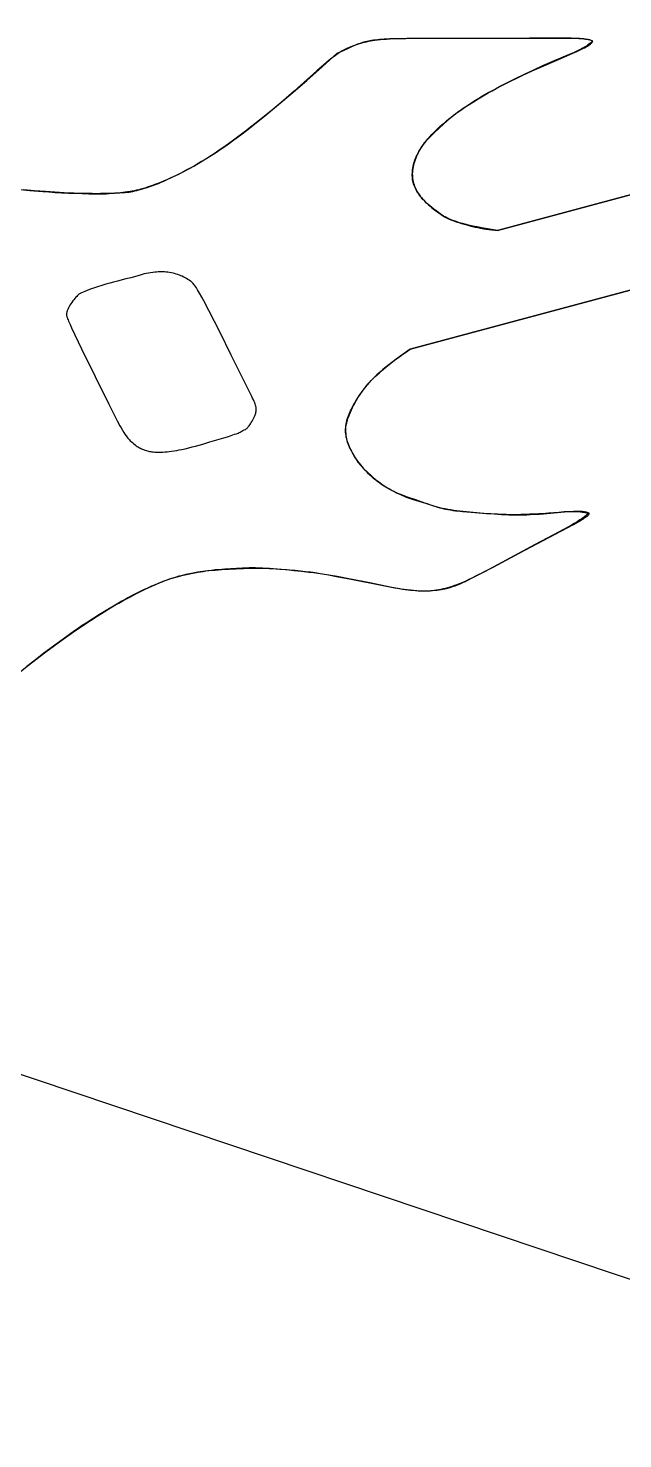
# Model space of a CAD drawing. Extents: x -19 to 976, y -62 to 664.
# Drawn here: x 306.5 to 502.8, y -61.5 to 403.9 of the extents above; entities that cross this region are included whole.
import ezdxf

# ---------------------------------------------------------------- set-up
doc = ezdxf.new("R2010")
doc.units = 0

msp = doc.modelspace()

# ---------------------------------------------------------------- linework, layer by layer
at = {"layer": '12'}
for p, q in [((423.829178, 400.229333), (424.814374, 400.31242)), ((424.814374, 400.31242), (425.928481, 400.393364)), ((425.928481, 400.393364), (427.044346, 400.460204)), ((427.044346, 400.460204), (428.161634, 400.512916)), ((428.161634, 400.512916), (429.280009, 400.551484)), ((429.280009, 400.551484), (431.537949, 400.601871)), ((431.537949, 400.601871), (433.796579, 400.631591)), ((826.502294, 403.804908), (432.582106, 297.951429)), ((433.796579, 400.631591), (436.055545, 400.640646)), ((436.055545, 400.640646), (446.55843, 400.618526)), ((446.55843, 400.618526), (459.053094, 400.584598)), ((459.053094, 400.584598), (471.123437, 400.618382)), ((471.123437, 400.618382), (480.784207, 400.658739)), ((480.784207, 400.658739), (483.755689, 400.655867)), ((483.755689, 400.655867), (486.726779, 400.620569)), ((486.726779, 400.620569), (487.648981, 400.596107)), ((487.648981, 400.596107), (488.570369, 400.558749)), ((488.570369, 400.558749), (489.245302, 400.519062)), ((489.245302, 400.519062), (489.918143, 400.463595)), ((489.918143, 400.463595), (490.431599, 400.406534)), ((490.431599, 400.406534), (490.940698, 400.331535)), ((490.940698, 400.331535), (491.224135, 400.280227)), ((491.224135, 400.280227), (491.503099, 400.21723)), ((403.523672, 391.139741), (408.521213, 395.617902)), ((408.521213, 395.617902), (410.586185, 396.594828)), ((410.586185, 396.594828), (412.672312, 397.547566)), ((412.672312, 397.547566), (413.385134, 397.869806)), ((413.385134, 397.869806), (414.108755, 398.178987)), ((414.108755, 398.178987), (414.842719, 398.474922)), ((414.842719, 398.474922), (415.35378, 398.663434)), ((415.35378, 398.663434), (415.873311, 398.839208)), ((415.873311, 398.839208), (416.400715, 399.002042)), ((416.400715, 399.002042), (416.935386, 399.151749)), ((416.935386, 399.151749), (417.476707, 399.288159)), ((417.476707, 399.288159), (418.149994, 399.436105)), ((418.149994, 399.436105), (418.828298, 399.571316)), ((418.828298, 399.571316), (419.511169, 399.693706)), ((419.511169, 399.693706), (420.198148, 399.80319)), ((420.198148, 399.80319), (420.88878, 399.899696)), ((420.88878, 399.899696), (421.866035, 400.022934)), ((421.866035, 400.022934), (422.846283, 400.132827)), ((422.846283, 400.132827), (423.829178, 400.229333)), ((486.698619, 395.935828), (485.025682, 395.20554)), ((487.615553, 396.351354), (486.698619, 395.935828)), ((488.520163, 396.781), (487.615553, 396.351354)), ((489.015181, 397.028193), (488.520163, 396.781)), ((489.502016, 397.28388), (489.015181, 397.028193)), ((489.980389, 397.547919), (489.502016, 397.28388)), ((490.375104, 397.778437), (489.980389, 397.547919)), ((490.759904, 398.017698), (490.375104, 397.778437)), ((491.13443, 398.265472), (490.759904, 398.017698)), ((491.503245, 398.52785), (491.13443, 398.265472)), ((491.503099, 400.21723), (491.776688, 400.142744)), ((491.856945, 398.801062), (491.503245, 398.52785)), ((491.776688, 400.142744), (492.04401, 400.057014)), ((492.194937, 399.08465), (491.856945, 398.801062)), ((492.04401, 400.057014), (492.250579, 399.977059)), ((492.51665, 399.378131), (492.194937, 399.08465)), ((492.250579, 399.977059), (492.449575, 399.887481)), ((492.449575, 399.887481), (492.640166, 399.788656)), ((492.821539, 399.681008), (492.51665, 399.378131)), ((492.640166, 399.788656), (492.821539, 399.681008)), ((398.471213, 386.694463), (403.523672, 391.139741)), ((476.301068, 391.43482), (473.26623, 390.053854)), ((479.362008, 392.78481), (476.301068, 391.43482)), ((485.025682, 395.20554), (479.362008, 392.78481)), ((393.825423, 382.679223), (398.471213, 386.694463)), ((467.277213, 387.200089), (465.069714, 386.096112)), ((470.258082, 388.642187), (467.277213, 387.200089)), ((473.26623, 390.053854), (470.258082, 388.642187)), ((389.127512, 378.696348), (393.825423, 382.679223)), ((458.595369, 382.632793), (456.488454, 381.428859)), ((460.728245, 383.812174), (458.595369, 382.632793)), ((462.886542, 384.966712), (460.728245, 383.812174)), ((461.436483, 337.124065), (635.753426, 383.930618)), ((465.069714, 386.096112), (462.886542, 384.966712)), ((385.193695, 375.433994), (389.127512, 378.696348)), ((450.061858, 377.378581), (449.207097, 376.772999)), ((450.93052, 377.97355), (450.061858, 377.378581)), ((451.812846, 378.557736), (450.93052, 377.97355)), ((452.96067, 379.29359), (451.812846, 378.557736)), ((454.122703, 380.017494), (452.96067, 379.29359)), ((455.29871, 380.729298), (454.122703, 380.017494)), ((456.488454, 381.428859), (455.29871, 380.729298)), ((381.198839, 372.211305), (385.193695, 375.433994)), ((444.630061, 373.139921), (443.698196, 372.31898)), ((445.581215, 373.949014), (444.630061, 373.139921)), ((446.551386, 374.746017), (445.581215, 373.949014)), ((447.540276, 375.530692), (446.551386, 374.746017)), ((448.366492, 376.156978), (447.540276, 375.530692)), ((449.207097, 376.772999), (448.366492, 376.156978)), ((374.437411, 367.038471), (376.722152, 368.741161)), ((376.722152, 368.741161), (378.976092, 370.46554)), ((378.976092, 370.46554), (381.198839, 372.211305)), ((439.613643, 368.515581), (438.61557, 367.53021)), ((440.63395, 369.488775), (439.613643, 368.515581)), ((442.151257, 370.912404), (440.63395, 369.488775)), ((443.698196, 372.31898), (442.151257, 370.912404)), ((368.376878, 362.806479), (369.92062, 363.842504)), ((369.92062, 363.842504), (371.445468, 364.893301)), ((371.445468, 364.893301), (372.951153, 365.958684)), ((372.951153, 365.958684), (374.437411, 367.038471)), ((435.505044, 363.355912), (435.215383, 362.799609)), ((435.816436, 363.905941), (435.505044, 363.355912)), ((436.149307, 364.449241), (435.816436, 363.905941)), ((436.503379, 364.985368), (436.149307, 364.449241)), ((436.878367, 365.513884), (436.503379, 364.985368)), ((437.273958, 366.034352), (436.878367, 365.513884)), ((437.59073, 366.417045), (437.273958, 366.034352)), ((437.920053, 366.794061), (437.59073, 366.417045)), ((438.261731, 367.165189), (437.920053, 366.794061)), ((438.61557, 367.53021), (438.261731, 367.165189)), ((359.729763, 357.62929), (361.190039, 358.431787)), ((361.190039, 358.431787), (362.633169, 359.250604)), ((362.633169, 359.250604), (364.098949, 360.113653)), ((364.098949, 360.113653), (365.545087, 360.994141)), ((365.545087, 360.994141), (366.971192, 361.891831)), ((366.971192, 361.891831), (368.376878, 362.806479)), ((433.673137, 358.680569), (433.551011, 358.108899)), ((433.820328, 359.24909), (433.673137, 358.680569)), ((434.00025, 359.851116), (433.820328, 359.24909)), ((434.201397, 360.449562), (434.00025, 359.851116)), ((434.42364, 361.044028), (434.201397, 360.449562)), ((434.666829, 361.634117), (434.42364, 361.044028)), ((434.930801, 362.219443), (434.666829, 361.634117)), ((435.215383, 362.799609), (434.930801, 362.219443)), ((351.302992, 353.471575), (352.183507, 353.86816)), ((352.183507, 353.86816), (353.724218, 354.586269)), ((353.724218, 354.586269), (355.249562, 355.321614)), ((355.249562, 355.321614), (356.759171, 356.074017)), ((356.759171, 356.074017), (358.252689, 356.843304)), ((358.252689, 356.843304), (359.729763, 357.62929)), ((433.336128, 356.380893), (433.315245, 355.802532)), ((433.315245, 355.802532), (433.325149, 355.289764)), ((433.325149, 355.289764), (433.359544, 354.777559)), ((433.382417, 356.958472), (433.336128, 356.380893)), ((433.359544, 354.777559), (433.418393, 354.266538)), ((433.45407, 357.534671), (433.382417, 356.958472)), ((433.418393, 354.266538), (433.501621, 353.757324)), ((433.551011, 358.108899), (433.45407, 357.534671)), ((433.501621, 353.757324), (433.609128, 353.250532)), ((302.786576, 350.75491), (307.074709, 350.365222)), ((307.074709, 350.365222), (311.368971, 350.013225)), ((311.368971, 350.013225), (313.408824, 349.865192)), ((313.408824, 349.865192), (315.451001, 349.735291)), ((315.451001, 349.735291), (317.495198, 349.62354)), ((317.495198, 349.62354), (319.842868, 349.519964)), ((319.842868, 349.519964), (322.191945, 349.434983)), ((322.191945, 349.434983), (326.527321, 349.299345)), ((326.527321, 349.299345), (327.792024, 349.270179)), ((327.792024, 349.270179), (329.057166, 349.254091)), ((329.057166, 349.254091), (330.322491, 349.251086)), ((330.322491, 349.251086), (331.300082, 349.265133)), ((331.300082, 349.265133), (332.277029, 349.294508)), ((332.277029, 349.294508), (333.252883, 349.339197)), ((333.252883, 349.339197), (336.820245, 349.558714)), ((336.820245, 349.558714), (337.980976, 349.641415)), ((337.980976, 349.641415), (338.594031, 349.69655)), ((338.594031, 349.69655), (339.204464, 349.765434)), ((339.204464, 349.765434), (339.811692, 349.848003)), ((339.811692, 349.848003), (340.415145, 349.94418)), ((340.415145, 349.94418), (341.081281, 350.071774)), ((341.081281, 350.071774), (341.742062, 350.213408)), ((341.742062, 350.213408), (342.396926, 350.368962)), ((342.396926, 350.368962), (343.045323, 350.538306)), ((343.045323, 350.538306), (343.962088, 350.795221)), ((343.962088, 350.795221), (344.871065, 351.066452)), ((344.871065, 351.066452), (345.771826, 351.351875)), ((345.771826, 351.351875), (346.727259, 351.668356)), ((346.727259, 351.668356), (347.671986, 352.00148)), ((347.671986, 352.00148), (348.605468, 352.351055)), ((348.605468, 352.351055), (349.513687, 352.712902)), ((349.513687, 352.712902), (350.412959, 353.086448)), ((350.412959, 353.086448), (351.302992, 353.471575)), ((433.609128, 353.250532), (433.740788, 352.746776)), ((433.740788, 352.746776), (433.885158, 352.267686)), ((433.885158, 352.267686), (434.0527, 351.792624)), ((434.0527, 351.792624), (434.243204, 351.322184)), ((434.243204, 351.322184), (434.456432, 350.856955)), ((434.456432, 350.856955), (434.692112, 350.397522)), ((434.692112, 350.397522), (434.949953, 349.944459)), ((434.949953, 349.944459), (435.255496, 349.466057)), ((435.255496, 349.466057), (435.580574, 348.994549)), ((435.580574, 348.994549), (435.924897, 348.530359)), ((435.924897, 348.530359), (436.288151, 348.073905)), ((436.288151, 348.073905), (436.670015, 347.625598)), ((436.670015, 347.625598), (437.07014, 347.185839)), ((437.07014, 347.185839), (437.57464, 346.657543)), ((437.57464, 346.657543), (438.098229, 346.139214)), ((438.098229, 346.139214), (438.640536, 345.63122)), ((438.640536, 345.63122), (439.201178, 345.13392)), ((439.201178, 345.13392), (439.77976, 344.647664)), ((439.77976, 344.647664), (440.216215, 344.300729)), ((440.216215, 344.300729), (440.662248, 343.960331)), ((440.662248, 343.960331), (441.117673, 343.626609)), ((441.117673, 343.626609), (441.766391, 343.167196)), ((441.766391, 343.167196), (442.866276, 342.406162)), ((442.866276, 342.406162), (443.319737, 342.106537)), ((443.319737, 342.106537), (443.782113, 341.814244)), ((443.782113, 341.814244), (444.194349, 341.572664)), ((444.194349, 341.572664), (444.618955, 341.342757)), ((444.618955, 341.342757), (445.055315, 341.124863)), ((445.055315, 341.124863), (445.502785, 340.919297)), ((445.502785, 340.919297), (446.069103, 340.683036)), ((446.069103, 340.683036), (446.644069, 340.458158)), ((446.644069, 340.458158), (447.227257, 340.244825)), ((447.227257, 340.244825), (447.818226, 340.043202)), ((447.818226, 340.043202), (448.694132, 339.758742)), ((448.694132, 339.758742), (449.576891, 339.485777)), ((449.576891, 339.485777), (450.466221, 339.224393)), ((450.466221, 339.224393), (451.351277, 338.973488)), ((451.351277, 338.973488), (452.241774, 338.733026)), ((452.241774, 338.733026), (453.137473, 338.503074)), ((453.137473, 338.503074), (454.029022, 338.288413)), ((454.029022, 338.288413), (454.926958, 338.088412)), ((454.926958, 338.088412), (455.83083, 337.903168)), ((455.83083, 337.903168), (456.753538, 337.732617)), ((456.753538, 337.732617), (457.681584, 337.578239)), ((457.681584, 337.578239), (458.614441, 337.440118)), ((458.614441, 337.440118), (459.551568, 337.318339)), ((459.551568, 337.318339), (460.492431, 337.212967)), ((460.492431, 337.212967), (461.436483, 337.124065)), ((338.811301, 321.17461), (335.980772, 320.465659)), ((340.396496, 321.581309), (338.811301, 321.17461)), ((341.605743, 321.917102), (340.396496, 321.581309)), ((340.396496, 321.581309), (340.396496, 321.581309)), ((343.467609, 322.461698), (341.605743, 321.917102)), ((344.134742, 322.643316), (343.467609, 322.461698)), ((344.807813, 322.812887), (344.134742, 322.643316)), ((345.509428, 322.961666), (344.807813, 322.812887)), ((346.217458, 323.093314), (345.509428, 322.961666)), ((346.931109, 323.207681), (346.217458, 323.093314)), ((347.649594, 323.304639), (346.931109, 323.207681)), ((348.372113, 323.384083), (347.649594, 323.304639)), ((348.92389, 323.431687), (348.372113, 323.384083)), ((349.477915, 323.462405), (348.92389, 323.431687)), ((350.406737, 323.490314), (349.477915, 323.462405)), ((350.780731, 323.49369), (350.406737, 323.490314)), ((351.154616, 323.486306), (350.780731, 323.49369)), ((351.52781, 323.468173), (351.154616, 323.486306)), ((352.098438, 323.420783), (351.52781, 323.468173)), ((352.665992, 323.356715), (352.098438, 323.420783)), ((353.229559, 323.276067), (352.665992, 323.356715)), ((353.788224, 323.178976), (353.229559, 323.276067)), ((354.341086, 323.065594), (353.788224, 323.178976)), ((354.876788, 322.93465), (354.341086, 323.065594)), ((355.404214, 322.78692), (354.876788, 322.93465)), ((355.922375, 322.622685), (355.404214, 322.78692)), ((356.430302, 322.442252), (355.922375, 322.622685)), ((356.92704, 322.245958), (356.430302, 322.442252)), ((357.411659, 322.034169), (356.92704, 322.245958)), ((357.888151, 321.804783), (357.411659, 322.034169)), ((358.352236, 321.562247), (357.888151, 321.804783)), ((358.803227, 321.306917), (358.352236, 321.562247)), ((359.240463, 321.039173), (358.803227, 321.306917)), ((324.186659, 316.62375), (323.87088, 316.476152)), ((325.240034, 317.066186), (324.186659, 316.62375)), ((326.013783, 317.363978), (325.240034, 317.066186)), ((326.797576, 317.647469), (326.013783, 317.363978)), ((328.123358, 318.108411), (326.797576, 317.647469)), ((329.458647, 318.554533), (328.123358, 318.108411)), ((330.803123, 318.98573), (329.458647, 318.554533)), ((332.15648, 319.401899), (330.803123, 318.98573)), ((333.518398, 319.802948), (332.15648, 319.401899)), ((334.746498, 320.140396), (333.518398, 319.802948)), ((335.980772, 320.465659), (334.746498, 320.140396)), ((359.663303, 320.759406), (359.240463, 321.039173)), ((360.071122, 320.468026), (359.663303, 320.759406)), ((360.299664, 320.294404), (360.071122, 320.468026)), ((360.517032, 320.113317), (360.299664, 320.294404)), ((360.722769, 319.925143), (360.517032, 320.113317)), ((360.987594, 319.650272), (360.722769, 319.925143)), ((361.233887, 319.366388), (360.987594, 319.650272)), ((361.461073, 319.074155), (361.233887, 319.366388)), ((361.77641, 318.636033), (361.461073, 319.074155)), ((362.073726, 318.191263), (361.77641, 318.636033)), ((362.436857, 317.614484), (362.073726, 318.191263)), ((362.787881, 317.033736), (362.436857, 317.614484)), ((363.12672, 316.449153), (362.787881, 317.033736)), ((320.053264, 312.041274), (319.800674, 311.59042)), ((320.327957, 312.485205), (320.053264, 312.041274)), ((320.64283, 312.965954), (320.327957, 312.485205)), ((320.970653, 313.442079), (320.64283, 312.965954)), ((321.311304, 313.913393), (320.970653, 313.442079)), ((321.618665, 314.321932), (321.311304, 313.913393)), ((321.939383, 314.724977), (321.618665, 314.321932)), ((322.273265, 315.122297), (321.939383, 314.724977)), ((322.54086, 315.420693), (322.273265, 315.122297)), ((322.828158, 315.709186), (322.54086, 315.420693)), ((323.134469, 315.987089), (322.828158, 315.709186)), ((323.302848, 316.121435), (323.134469, 315.987089)), ((323.482162, 316.248039), (323.302848, 316.121435)), ((323.671743, 316.366424), (323.482162, 316.248039)), ((323.87088, 316.476152), (323.671743, 316.366424)), ((363.828123, 315.198233), (363.12672, 316.449153)), ((364.510602, 313.94176), (363.828123, 315.198233)), ((366.162024, 310.806671), (364.510602, 313.94176)), ((319.211361, 309.846671), (319.199173, 309.583238)), ((319.199173, 309.583238), (319.206204, 309.319704)), ((319.206204, 309.319704), (319.221663, 309.116241)), ((319.242731, 310.109262), (319.211361, 309.846671)), ((319.221663, 309.116241), (319.254678, 308.91389)), ((319.297738, 310.369487), (319.242731, 310.109262)), ((319.254678, 308.91389), (319.312629, 308.681317)), ((319.370839, 310.627333), (319.297738, 310.369487)), ((319.312629, 308.681317), (319.384475, 308.450813)), ((319.461845, 310.882133), (319.370839, 310.627333)), ((319.384475, 308.450813), (319.534074, 308.037982)), ((319.57052, 311.133226), (319.461845, 310.882133)), ((319.534074, 308.037982), (319.695196, 307.627464)), ((319.800674, 311.59042), (319.57052, 311.133226)), ((319.695196, 307.627464), (319.867777, 307.219431)), ((319.867777, 307.219431), (320.360162, 306.103143)), ((369.881139, 303.47812), (366.162024, 310.806671)), ((320.360162, 306.103143), (320.870747, 304.99121)), ((320.870747, 304.99121), (324.174895, 298.073803)), ((373.563184, 296.024711), (369.881139, 303.47812)), ((324.174895, 298.073803), (328.623106, 288.956173)), ((432.582106, 297.951429), (431.024949, 296.883147)), ((376.694418, 289.654791), (373.563184, 296.024711)), ((426.506509, 293.56436), (425.522014, 292.797193)), ((427.986709, 294.689294), (426.506509, 293.56436)), ((429.493004, 295.795665), (427.986709, 294.689294)), ((431.024949, 296.883147), (429.493004, 295.795665)), ((328.623106, 288.956173), (333.139731, 279.818399)), ((378.922934, 285.209723), (376.694418, 289.654791)), ((420.969782, 288.918875), (420.340843, 288.310598)), ((421.607509, 289.508954), (420.969782, 288.918875)), ((422.257573, 290.091829), (421.607509, 289.508954)), ((422.919819, 290.667368), (422.257573, 290.091829)), ((423.594095, 291.235436), (422.919819, 290.667368)), ((424.551155, 292.020841), (423.594095, 291.235436)), ((425.522014, 292.797193), (424.551155, 292.020841)), ((380.337022, 282.41579), (378.922934, 285.209723)), ((416.982025, 284.455604), (416.464572, 283.750259)), ((417.490954, 285.120879), (416.982025, 284.455604)), ((418.020616, 285.777496), (417.490954, 285.120879)), ((418.570725, 286.425114), (418.020616, 285.777496)), ((419.141001, 287.063392), (418.570725, 286.425114)), ((419.731144, 287.691995), (419.141001, 287.063392)), ((420.340843, 288.310598), (419.731144, 287.691995)), ((333.139731, 279.818399), (335.133899, 275.894386)), ((380.616616, 281.852387), (380.337022, 282.41579)), ((380.884617, 281.286), (380.616616, 281.852387)), ((381.140972, 280.716752), (380.884617, 281.286)), ((381.300384, 280.328616), (381.140972, 280.716752)), ((381.441081, 279.936652), (381.300384, 280.328616)), ((381.562886, 279.541342), (381.441081, 279.936652)), ((381.658281, 279.166679), (381.562886, 279.541342)), ((413.815718, 279.360223), (413.452209, 278.612352)), ((414.201837, 280.108951), (413.815718, 279.360223)), ((414.610369, 280.851331), (414.201837, 280.108951)), ((415.041122, 281.587002), (414.610369, 280.851331)), ((415.493886, 282.315613), (415.041122, 281.587002)), ((415.968443, 283.036816), (415.493886, 282.315613)), ((416.464572, 283.750259), (415.968443, 283.036816)), ((335.133899, 275.894386), (335.95859, 274.315795)), ((380.41975, 274.208207), (380.66539, 274.659213)), ((380.66539, 274.659213), (380.896456, 275.094405)), ((380.896456, 275.094405), (381.113905, 275.533312)), ((381.113905, 275.533312), (381.317623, 275.975704)), ((381.317623, 275.975704), (381.445155, 276.282633)), ((381.445155, 276.282633), (381.555126, 276.593151)), ((381.555126, 276.593151), (381.647339, 276.90673)), ((381.647339, 276.90673), (381.72164, 277.222823)), ((381.729846, 278.789204), (381.658281, 279.166679)), ((381.72164, 277.222823), (381.766361, 277.518402)), ((381.77743, 278.409722), (381.729846, 278.789204)), ((381.766361, 277.518402), (381.790599, 277.815247)), ((381.794291, 278.112607), (381.77743, 278.409722)), ((381.790599, 277.815247), (381.794291, 278.112607)), ((411.963379, 274.976474), (411.743673, 274.287197)), ((412.204859, 275.661869), (411.963379, 274.976474)), ((412.467983, 276.343012), (412.204859, 275.661869)), ((412.778242, 277.103526), (412.467983, 276.343012)), ((413.106352, 277.860047), (412.778242, 277.103526)), ((413.452209, 278.612352), (413.106352, 277.860047)), ((335.95859, 274.315795), (336.805215, 272.74339)), ((336.805215, 272.74339), (337.216545, 272.003714)), ((337.216545, 272.003714), (337.641973, 271.268291)), ((337.641973, 271.268291), (338.081414, 270.537259)), ((338.081414, 270.537259), (338.443071, 269.967697)), ((338.443071, 269.967697), (338.824677, 269.4051)), ((374.673748, 269.901443), (375.235925, 270.105662)), ((375.235925, 270.105662), (375.789679, 270.321775)), ((375.789679, 270.321775), (376.134062, 270.46618)), ((376.134062, 270.46618), (376.470624, 270.620084)), ((376.470624, 270.620084), (376.798869, 270.783257)), ((376.798869, 270.783257), (377.41364, 271.12015)), ((377.41364, 271.12015), (377.818036, 271.328057)), ((377.818036, 271.328057), (378.214551, 271.543883)), ((378.214551, 271.543883), (378.450085, 271.692934)), ((378.450085, 271.692934), (378.67028, 271.853969)), ((378.67028, 271.853969), (378.873991, 272.026153)), ((378.873991, 272.026153), (379.060158, 272.208589)), ((379.060158, 272.208589), (379.292074, 272.475889)), ((379.292074, 272.475889), (379.508382, 272.750058)), ((379.508382, 272.750058), (379.708698, 273.030612)), ((379.708698, 273.030612), (379.892672, 273.317052)), ((379.892672, 273.317052), (380.162145, 273.760765)), ((380.162145, 273.760765), (380.41975, 274.208207)), ((411.272121, 272.035401), (411.247749, 271.642604)), ((411.247749, 271.642604), (411.250471, 271.162397)), ((411.250471, 271.162397), (411.276926, 270.682573)), ((411.314167, 272.427401), (411.272121, 272.035401)), ((411.276926, 270.682573), (411.327088, 270.203755)), ((411.373853, 272.818182), (411.314167, 272.427401)), ((411.327088, 270.203755), (411.408674, 269.522792)), ((411.45111, 273.207324), (411.373853, 272.818182)), ((411.545855, 273.594407), (411.45111, 273.207324)), ((411.743673, 274.287197), (411.545855, 273.594407)), ((338.824677, 269.4051), (339.101101, 269.024483)), ((339.101101, 269.024483), (339.397632, 268.652)), ((339.397632, 268.652), (339.713814, 268.288212)), ((339.713814, 268.288212), (339.957835, 268.034523)), ((339.957835, 268.034523), (340.213248, 267.786871)), ((340.213248, 267.786871), (340.479774, 267.545525)), ((340.479774, 267.545525), (340.931166, 267.151537)), ((340.931166, 267.151537), (341.396382, 266.766195)), ((341.396382, 266.766195), (341.875119, 266.389759)), ((341.875119, 266.389759), (342.205798, 266.142546)), ((342.205798, 266.142546), (342.548182, 265.903955)), ((342.548182, 265.903955), (342.901849, 265.674281)), ((342.901849, 265.674281), (343.266365, 265.453806)), ((343.266365, 265.453806), (343.574034, 265.287036)), ((358.374687, 265.166154), (359.523751, 265.433905)), ((359.523751, 265.433905), (360.665179, 265.71849)), ((360.665179, 265.71849), (361.798505, 266.019799)), ((361.798505, 266.019799), (364.175421, 266.683635)), ((364.175421, 266.683635), (366.538473, 267.373279)), ((366.538473, 267.373279), (371.121734, 268.750463)), ((371.121734, 268.750463), (372.313935, 269.120582)), ((372.313935, 269.120582), (373.498035, 269.504273)), ((373.498035, 269.504273), (374.673748, 269.901443)), ((411.408674, 269.522792), (411.514449, 268.843601)), ((411.514449, 268.843601), (411.617227, 268.338768)), ((411.617227, 268.338768), (411.743806, 267.836819)), ((411.743806, 267.836819), (411.89404, 267.338345)), ((411.89404, 267.338345), (412.103873, 266.745791)), ((412.103873, 266.745791), (412.336033, 266.157679)), ((412.336033, 266.157679), (412.590337, 265.574457)), ((412.590337, 265.574457), (412.889206, 264.935114)), ((343.574034, 265.287036), (343.893087, 265.132049)), ((343.893087, 265.132049), (344.222674, 264.989259)), ((344.222674, 264.989259), (344.561915, 264.859044)), ((344.561915, 264.859044), (344.989347, 264.715938)), ((344.989347, 264.715938), (345.423608, 264.584214)), ((345.423608, 264.584214), (346.239367, 264.364148)), ((346.239367, 264.364148), (346.619745, 264.275179)), ((346.619745, 264.275179), (347.004666, 264.197276)), ((347.004666, 264.197276), (347.393515, 264.130562)), ((347.393515, 264.130562), (347.840525, 264.074574)), ((347.840525, 264.074574), (348.290491, 264.03305)), ((348.290491, 264.03305), (348.742536, 264.006076)), ((348.742536, 264.006076), (349.195774, 263.993697)), ((349.195774, 263.993697), (349.649319, 263.995943)), ((349.649319, 263.995943), (350.32779, 264.016633)), ((350.32779, 264.016633), (351.005201, 264.051147)), ((351.005201, 264.051147), (351.681022, 264.099458)), ((351.681022, 264.099458), (352.354725, 264.161531)), ((352.354725, 264.161531), (353.025786, 264.237317)), ((353.025786, 264.237317), (353.872242, 264.345424)), ((353.872242, 264.345424), (354.715159, 264.467346)), ((354.715159, 264.467346), (355.554114, 264.60302)), ((355.554114, 264.60302), (356.388685, 264.752379)), ((356.388685, 264.752379), (357.218451, 264.915347)), ((357.218451, 264.915347), (358.374687, 265.166154)), ((412.889206, 264.935114), (413.20421, 264.299905)), ((413.20421, 264.299905), (413.535245, 263.669042)), ((413.535245, 263.669042), (413.885328, 263.032877)), ((413.885328, 263.032877), (414.25502, 262.402637)), ((414.25502, 262.402637), (414.644134, 261.778644)), ((414.644134, 261.778644), (414.947985, 261.32123)), ((414.947985, 261.32123), (415.268536, 260.869914)), ((415.268536, 260.869914), (415.605555, 260.425021)), ((415.605555, 260.425021), (415.958802, 259.986872)), ((415.958802, 259.986872), (416.328186, 259.562868)), ((416.328186, 259.562868), (416.711621, 259.145546)), ((416.711621, 259.145546), (417.108882, 258.735156)), ((417.108882, 258.735156), (417.519735, 258.33194)), ((417.519735, 258.33194), (418.369088, 257.532698)), ((418.369088, 257.532698), (419.83404, 256.20123)), ((419.83404, 256.20123), (420.442262, 255.664972)), ((420.442262, 255.664972), (421.060265, 255.134693)), ((421.060265, 255.134693), (421.587807, 254.702074)), ((421.587807, 254.702074), (422.130112, 254.279274)), ((422.130112, 254.279274), (422.686841, 253.866553)), ((422.686841, 253.866553), (423.257638, 253.46418)), ((423.257638, 253.46418), (423.924374, 253.021445)), ((423.924374, 253.021445), (424.604461, 252.58964)), ((424.604461, 252.58964), (425.297566, 252.168979)), ((425.297566, 252.168979), (426.003335, 251.759668)), ((426.003335, 251.759668), (426.68919, 251.375355)), ((426.68919, 251.375355), (427.3853, 251.000974)), ((427.3853, 251.000974), (428.0914, 250.636669)), ((428.0914, 250.636669), (428.807216, 250.282587)), ((428.807216, 250.282587), (429.418332, 249.995268)), ((429.418332, 249.995268), (430.039909, 249.720133)), ((430.039909, 249.720133), (430.671488, 249.457385)), ((430.671488, 249.457385), (431.312607, 249.207219)), ((431.312607, 249.207219), (431.962789, 248.969815)), ((431.962789, 248.969815), (432.621562, 248.74535)), ((432.621562, 248.74535), (433.288437, 248.53399)), ((433.288437, 248.53399), (436.53962, 247.548663)), ((436.53962, 247.548663), (437.65011, 247.196922)), ((437.65011, 247.196922), (439.987497, 246.410393)), ((439.987497, 246.410393), (440.792094, 246.145544)), ((440.792094, 246.145544), (441.605284, 245.895034)), ((441.605284, 245.895034), (442.426585, 245.659006)), ((442.426585, 245.659006), (443.07485, 245.491324)), ((443.07485, 245.491324), (443.729726, 245.337901)), ((443.729726, 245.337901), (444.390622, 245.198879)), ((444.390622, 245.198879), (445.056942, 245.074382)), ((445.056942, 245.074382), (445.881558, 244.938714)), ((445.881558, 244.938714), (446.709911, 244.815751)), ((446.709911, 244.815751), (447.541638, 244.705542)), ((447.541638, 244.705542), (448.376364, 244.60814)), ((448.376364, 244.60814), (449.838783, 244.453525)), ((449.838783, 244.453525), (451.303761, 244.312363)), ((451.303761, 244.312363), (452.771062, 244.184676)), ((452.771062, 244.184676), (455.270706, 243.983981)), ((455.270706, 243.983981), (457.772695, 243.79944)), ((457.772695, 243.79944), (460.281788, 243.628545)), ((460.281788, 243.628545), (462.793847, 243.482605)), ((462.793847, 243.482605), (464.000393, 243.424765)), ((464.000393, 243.424765), (465.208019, 243.380403)), ((465.208019, 243.380403), (466.416431, 243.349529)), ((466.416431, 243.349529), (467.625349, 243.332153)), ((467.625349, 243.332153), (468.769123, 243.333787)), ((468.769123, 243.333787), (469.912675, 243.350239)), ((469.912675, 243.350239), (471.055648, 243.381506)), ((471.055648, 243.381506), (472.197677, 243.427575)), ((472.197677, 243.427575), (473.674082, 243.505217)), ((473.674082, 243.505217), (475.14882, 243.598211)), ((475.14882, 243.598211), (476.621588, 243.706537)), ((476.621588, 243.706537), (484.688212, 244.381125)), ((484.688212, 244.381125), (485.61124, 244.448431)), ((485.61124, 244.448431), (486.535975, 244.501834)), ((486.535975, 244.501834), (487.462026, 244.54131)), ((487.462026, 244.54131), (487.942529, 244.553637)), ((487.942529, 244.553637), (488.423327, 244.552797)), ((488.423327, 244.552797), (488.903741, 244.538794)), ((489.380702, 242.174163), (488.594302, 241.638147)), ((488.903741, 244.538794), (489.383096, 244.511644)), ((490.150767, 242.722642), (489.380702, 242.174163)), ((489.383096, 244.511644), (489.7215, 244.479495)), ((489.7215, 244.479495), (490.055984, 244.430144)), ((490.055984, 244.430144), (490.384904, 244.363827)), ((490.90413, 243.283316), (490.150767, 242.722642)), ((490.384904, 244.363827), (490.706643, 244.280874)), ((490.706643, 244.280874), (490.957806, 244.196692)), ((491.640423, 243.855917), (490.90413, 243.283316)), ((490.957806, 244.196692), (491.198292, 244.097313)), ((491.198292, 244.097313), (491.426377, 243.983447)), ((491.426377, 243.983447), (491.640423, 243.855917)), ((481.585141, 237.570661), (479.942054, 236.709973)), ((483.213456, 238.446145), (481.585141, 237.570661)), ((484.826747, 239.336293), (483.213456, 238.446145)), ((485.792548, 239.890663), (484.826747, 239.336293)), ((486.742669, 240.459251), (485.792548, 239.890663)), ((487.676715, 241.041828), (486.742669, 240.459251)), ((488.594302, 241.638147), (487.676715, 241.041828)), ((473.893634, 233.551036), (466.916651, 229.817972)), ((479.942054, 236.709973), (473.893634, 233.551036)), ((466.916651, 229.817972), (460.024121, 226.103621)), ((357.792919, 223.44161), (357.002336, 223.249133)), ((358.588531, 223.622739), (357.792919, 223.44161)), ((360.419194, 224.004825), (358.588531, 223.622739)), ((361.453815, 224.205796), (360.419194, 224.004825)), ((362.492495, 224.395323), (361.453815, 224.205796)), ((363.316448, 224.534456), (362.492495, 224.395323)), ((364.143698, 224.66279), (363.316448, 224.534456)), ((364.973968, 224.78028), (364.143698, 224.66279)), ((365.806998, 224.886889), (364.973968, 224.78028)), ((367.019951, 225.020835), (365.806998, 224.886889)), ((368.236107, 225.13834), (367.019951, 225.020835)), ((369.455045, 225.239364), (368.236107, 225.13834)), ((371.38889, 225.381177), (369.455045, 225.239364)), ((373.324429, 225.510146), (371.38889, 225.381177)), ((375.315161, 225.635591), (373.324429, 225.510146)), ((377.308346, 225.738234), (375.315161, 225.635591)), ((378.369492, 225.777877), (377.308346, 225.738234)), ((379.431515, 225.802027), (378.369492, 225.777877)), ((380.493989, 225.810675), (379.431515, 225.802027)), ((381.556485, 225.803819), (380.493989, 225.810675)), ((382.722321, 225.774123), (381.556485, 225.803819)), ((383.887317, 225.730252), (382.722321, 225.774123)), ((385.051143, 225.672223), (383.887317, 225.730252)), ((386.213482, 225.600047), (385.051143, 225.672223)), ((388.681635, 225.424554), (386.213482, 225.600047)), ((392.897927, 225.089939), (388.681635, 225.424554)), ((394.646207, 224.933895), (392.897927, 225.089939)), ((396.391804, 224.762613), (394.646207, 224.933895)), ((398.031944, 224.578303), (396.391804, 224.762613)), ((399.667543, 224.373673), (398.031944, 224.578303)), ((401.298132, 224.148781), (399.667543, 224.373673)), ((402.923237, 223.903693), (401.298132, 224.148781)), ((405.714662, 223.444899), (402.923237, 223.903693)), ((408.497588, 222.959432), (405.714662, 223.444899)), ((457.121762, 224.559999), (454.190377, 223.045819)), ((460.024121, 226.103621), (457.121762, 224.559999)), ((345.894929, 219.161134), (344.567112, 218.551972)), ((347.236949, 219.753516), (345.894929, 219.161134)), ((348.485673, 220.288153), (347.236949, 219.753516)), ((349.747301, 220.806436), (348.485673, 220.288153)), ((351.021424, 221.308205), (349.747301, 220.806436)), ((352.307641, 221.793296), (351.021424, 221.308205)), ((353.074214, 222.068401), (352.307641, 221.793296)), ((353.848815, 222.331282), (353.074214, 222.068401)), ((354.631074, 222.58182), (353.848815, 222.331282)), ((355.42062, 222.819893), (354.631074, 222.58182)), ((356.217085, 223.045388), (355.42062, 222.819893)), ((357.002336, 223.249133), (356.217085, 223.045388)), ((411.271537, 222.447378), (408.497588, 222.959432)), ((415.261733, 221.682079), (411.271537, 222.447378)), ((419.241212, 220.887672), (415.261733, 221.682079)), ((425.959233, 219.492535), (419.241212, 220.887672)), ((427.223954, 219.245883), (425.959233, 219.492535)), ((428.493813, 219.013703), (427.223954, 219.245883)), ((429.536949, 218.843775), (428.493813, 219.013703)), ((430.584751, 218.689878), (429.536949, 218.843775)), ((443.472499, 218.880184), (442.730056, 218.716339)), ((444.208438, 219.058949), (443.472499, 218.880184)), ((444.937307, 219.252493), (444.208438, 219.058949)), ((445.658554, 219.46067), (444.937307, 219.252493)), ((446.437306, 219.7051), (445.658554, 219.46067)), ((447.207064, 219.96423), (446.437306, 219.7051)), ((447.967306, 220.237887), (447.207064, 219.96423)), ((448.717516, 220.525886), (447.967306, 220.237887)), ((449.457183, 220.82803), (448.717516, 220.525886)), ((450.212049, 221.151765), (449.457183, 220.82803)), ((450.959119, 221.484974), (450.212049, 221.151765)), ((451.698173, 221.827555), (450.959119, 221.484974)), ((452.951077, 222.429287), (451.698173, 221.827555)), ((454.190377, 223.045819), (452.951077, 222.429287)), ((337.448846, 214.814539), (329.548672, 210.068693)), ((338.553253, 215.453289), (337.448846, 214.814539)), ((339.672751, 216.077914), (338.553253, 215.453289)), ((340.807008, 216.688225), (339.672751, 216.077914)), ((341.955671, 217.284038), (340.807008, 216.688225)), ((343.253898, 217.92621), (341.955671, 217.284038)), ((344.567112, 218.551972), (343.253898, 217.92621)), ((431.63676, 218.552074), (430.584751, 218.689878)), ((432.692512, 218.430431), (431.63676, 218.552074)), ((433.751538, 218.324997), (432.692512, 218.430431)), ((434.813373, 218.235822), (433.751538, 218.324997)), ((435.550505, 218.186428), (434.813373, 218.235822)), ((436.289247, 218.152084), (435.550505, 218.186428)), ((437.029017, 218.13282), (436.289247, 218.152084)), ((437.622883, 218.132101), (437.029017, 218.13282)), ((438.216471, 218.145244), (437.622883, 218.132101)), ((438.809182, 218.172241), (438.216471, 218.145244)), ((439.39796, 218.211619), (438.809182, 218.172241)), ((439.984443, 218.266241), (439.39796, 218.211619)), ((440.56789, 218.336038), (439.984443, 218.266241)), ((441.29434, 218.445061), (440.56789, 218.336038)), ((442.015336, 218.571876), (441.29434, 218.445061)), ((442.730056, 218.716339), (442.015336, 218.571876)), ((329.548672, 210.068693), (328.240966, 209.270945)), ((321.877953, 205.027615), (318.116496, 202.307591)), ((323.125573, 205.910209), (321.877953, 205.027615)), ((324.389665, 206.780254), (323.125573, 205.910209)), ((325.669989, 207.637591), (324.389665, 206.780254)), ((326.947993, 208.460528), (325.669989, 207.637591)), ((328.240966, 209.270945), (326.947993, 208.460528)), ((318.116496, 202.307591), (314.177922, 199.444117)), ((309.353198, 195.826113), (306.066112, 193.276181)), ((311.752213, 197.644576), (309.353198, 195.826113)), ((314.177922, 199.444117), (311.752213, 197.644576)), ((-19.429907, 167.410999), (661.634306, -61.526108))]:
    msp.add_line(p, q, dxfattribs=at)
at = {"layer": '13'}
for p, q in [((423.9885, 400.279765), (423.2541, 400.223413)), ((424.931088, 400.331981), (423.9885, 400.279765)), ((425.874773, 400.372335), (424.931088, 400.331981)), ((426.819268, 400.400818), (425.874773, 400.372335)), ((427.764298, 400.41742), (426.819268, 400.400818)), ((431.138189, 400.4471), (427.764298, 400.41742)), ((444.921005, 400.470883), (431.138189, 400.4471)), ((432.582121, 297.951305), (826.502309, 403.804749)), ((458.650628, 400.550173), (444.921005, 400.470883)), ((471.953512, 400.63742), (458.650628, 400.550173)), ((709.870502, 403.898205), (461.436498, 337.123928)), ((479.308438, 400.657669), (471.953512, 400.63742)), ((481.876586, 400.645695), (479.308438, 400.657669)), ((484.444278, 400.60841), (481.876586, 400.645695)), ((485.690531, 400.574863), (484.444278, 400.60841)), ((486.935725, 400.524595), (485.690531, 400.574863)), ((487.585739, 400.489621), (486.935725, 400.524595)), ((488.234689, 400.445378), (487.585739, 400.489621)), ((488.88233, 400.391886), (488.234689, 400.445378)), ((489.396771, 400.340399), (488.88233, 400.391886)), ((489.908993, 400.278279), (489.396771, 400.340399)), ((490.418589, 400.205574), (489.908993, 400.278279)), ((409.261039, 395.841623), (408.809264, 395.541351)), ((409.722308, 396.134125), (409.261039, 395.841623)), ((410.136885, 396.384184), (409.722308, 396.134125)), ((410.562343, 396.624331), (410.136885, 396.384184)), ((410.998237, 396.854311), (410.562343, 396.624331)), ((411.444111, 397.073889), (410.998237, 396.854311)), ((411.899496, 397.282829), (411.444111, 397.073889)), ((412.515353, 397.542981), (411.899496, 397.282829)), ((413.932125, 398.099573), (412.515353, 397.542981)), ((414.72925, 398.40045), (413.932125, 398.099573)), ((415.531664, 398.69376), (414.72925, 398.40045)), ((416.085499, 398.887625), (415.531664, 398.69376)), ((416.64625, 399.070613), (416.085499, 398.887625)), ((417.213515, 399.242595), (416.64625, 399.070613)), ((417.786892, 399.403451), (417.213515, 399.242595)), ((418.293763, 399.528051), (417.786892, 399.403451)), ((418.806175, 399.639948), (418.293763, 399.528051)), ((419.323537, 399.739012), (418.806175, 399.639948)), ((419.845236, 399.825125), (419.323537, 399.739012)), ((420.491839, 399.916969), (419.845236, 399.825125)), ((421.140687, 399.999969), (420.491839, 399.916969)), ((422.521656, 400.154845), (421.140687, 399.999969)), ((423.2541, 400.223413), (422.521656, 400.154845)), ((481.603332, 393.609493), (486.277844, 395.651834)), ((486.277844, 395.651834), (487.382507, 396.149466)), ((487.382507, 396.149466), (488.476269, 396.659736)), ((488.476269, 396.659736), (489.558859, 397.182521)), ((489.558859, 397.182521), (490.134557, 397.474066)), ((490.134557, 397.474066), (490.701167, 397.774931)), ((490.899089, 400.124642), (490.418589, 400.205574)), ((490.701167, 397.774931), (491.131398, 398.01695)), ((491.374466, 400.028983), (490.899089, 400.124642)), ((491.131398, 398.01695), (491.549369, 398.270134)), ((491.843879, 399.918765), (491.374466, 400.028983)), ((491.549369, 398.270134), (491.850701, 398.470302)), ((492.306484, 399.794186), (491.843879, 399.918765)), ((491.850701, 398.470302), (492.134952, 398.683339)), ((492.134952, 398.683339), (492.276001, 398.801041)), ((492.276001, 398.801041), (492.403829, 398.926516)), ((492.761457, 399.655471), (492.306484, 399.794186)), ((492.403829, 398.926516), (492.517631, 399.058975)), ((492.517631, 399.058975), (492.616693, 399.197585)), ((492.616693, 399.197585), (492.675287, 399.307738)), ((492.675287, 399.307738), (492.71919, 399.421467)), ((492.71919, 399.421467), (492.748, 399.537731)), ((492.748, 399.537731), (492.761457, 399.655471)), ((404.161912, 391.857737), (401.824712, 389.807523)), ((405.013652, 392.5876), (404.161912, 391.857737)), ((405.879049, 393.308871), (405.013652, 392.5876)), ((406.757945, 394.021412), (405.879049, 393.308871)), ((407.284138, 394.432609), (406.757945, 394.021412)), ((407.820627, 394.836673), (407.284138, 394.432609)), ((408.367225, 395.233468), (407.820627, 394.836673)), ((408.809264, 395.541351), (408.367225, 395.233468)), ((472.854681, 389.782962), (475.933003, 391.146606)), ((475.933003, 391.146606), (481.603332, 393.609493)), ((401.824712, 389.807523), (394.348094, 383.133557)), ((463.764709, 385.476776), (465.7556, 386.471171)), ((465.7556, 386.471171), (467.766936, 387.443446)), ((467.766936, 387.443446), (469.798258, 388.393382)), ((469.798258, 388.393382), (472.854681, 389.782962)), ((394.348094, 383.133557), (390.849043, 380.094719)), ((456.686573, 381.578455), (458.306945, 382.521143)), ((458.306945, 382.521143), (459.650386, 383.280468)), ((459.650386, 383.280468), (461.007999, 384.026274)), ((461.007999, 384.026274), (462.379524, 384.758425)), ((462.379524, 384.758425), (463.764709, 385.476776)), ((387.291292, 377.09233), (383.870869, 374.290717)), ((390.849043, 380.094719), (387.291292, 377.09233)), ((449.281139, 376.886083), (450.665888, 377.823028)), ((450.665888, 377.823028), (452.072719, 378.742316)), ((452.072719, 378.742316), (453.50121, 379.643676)), ((453.50121, 379.643676), (455.084556, 380.619235)), ((455.084556, 380.619235), (456.686573, 381.578455)), ((383.870869, 374.290717), (380.388719, 371.52982)), ((443.15191, 372.0783), (443.889867, 372.726108)), ((443.889867, 372.726108), (444.642053, 373.365153)), ((444.642053, 373.365153), (445.408277, 373.995275)), ((445.408277, 373.995275), (446.157939, 374.590901)), ((446.157939, 374.590901), (446.920243, 375.177937)), ((446.920243, 375.177937), (447.695006, 375.756238)), ((447.695006, 375.756238), (448.482035, 376.325668)), ((448.482035, 376.325668), (449.281139, 376.886083)), ((376.086473, 368.259242), (373.892779, 366.654235)), ((378.251904, 369.884525), (376.086473, 368.259242)), ((380.388719, 371.52982), (378.251904, 369.884525)), ((438.524796, 367.407841), (439.12855, 368.095166)), ((439.12855, 368.095166), (439.750123, 368.773997)), ((439.750123, 368.773997), (440.389286, 369.444088)), ((440.389286, 369.444088), (441.04581, 370.105195)), ((441.04581, 370.105195), (441.719459, 370.757081)), ((441.719459, 370.757081), (442.42838, 371.421901)), ((442.42838, 371.421901), (443.15191, 372.0783)), ((369.920281, 363.865728), (367.892716, 362.503373)), ((371.920442, 365.249444), (369.920281, 363.865728)), ((373.892779, 366.654235), (371.920442, 365.249444)), ((435.188296, 362.613989), (435.495732, 363.168683)), ((435.495732, 363.168683), (435.821304, 363.717846)), ((435.821304, 363.717846), (436.164829, 364.261166)), ((436.164829, 364.261166), (436.596891, 364.905991)), ((436.596891, 364.905991), (437.049163, 365.543404)), ((437.049163, 365.543404), (437.521407, 366.17307)), ((437.521407, 366.17307), (438.013371, 366.79466)), ((438.013371, 366.79466), (438.524796, 367.407841)), ((361.304399, 358.426763), (360.23622, 357.825605)), ((362.36023, 359.039409), (361.304399, 358.426763)), ((363.769069, 359.883351), (362.36023, 359.039409)), ((365.160958, 360.742113), (363.769069, 359.883351)), ((366.535605, 361.615516), (365.160958, 360.742113)), ((367.892716, 362.503373), (366.535605, 361.615516)), ((433.579938, 358.2369), (433.696156, 358.78806)), ((433.696156, 358.78806), (433.836002, 359.336298)), ((433.836002, 359.336298), (433.999334, 359.881074)), ((433.999334, 359.881074), (434.185992, 360.421849)), ((434.185992, 360.421849), (434.395798, 360.958095)), ((434.395798, 360.958095), (434.62854, 361.489288)), ((434.62854, 361.489288), (434.899178, 362.054083)), ((434.899178, 362.054083), (435.188296, 362.613989)), ((352.562118, 354.018766), (351.435786, 353.531716)), ((353.677965, 354.518476), (352.562118, 354.018766)), ((354.78306, 355.030731), (353.677965, 354.518476)), ((355.877142, 355.555403), (354.78306, 355.030731)), ((356.959945, 356.092371), (355.877142, 355.555403)), ((358.063753, 356.65828), (356.959945, 356.092371)), ((359.155927, 357.236066), (358.063753, 356.65828)), ((360.23622, 357.825605), (359.155927, 357.236066)), ((433.31076, 355.19232), (433.315293, 355.676776)), ((433.322862, 354.741909), (433.31076, 355.19232)), ((433.315293, 355.676776), (433.334819, 356.161032)), ((433.356028, 354.292062), (433.322862, 354.741909)), ((433.334819, 356.161032), (433.36933, 356.644845)), ((433.410212, 353.843299), (433.356028, 354.292062)), ((433.36933, 356.644845), (433.418806, 357.127965)), ((433.485355, 353.396144), (433.410212, 353.843299)), ((433.418806, 357.127965), (433.487455, 357.683353)), ((433.487455, 357.683353), (433.579938, 358.2369)), ((308.599185, 350.243747), (304.986021, 350.541535)), ((312.216939, 349.977234), (308.599185, 350.243747)), ((315.332, 349.776766), (312.216939, 349.977234)), ((318.450499, 349.607055), (315.332, 349.776766)), ((321.571861, 349.468131), (318.450499, 349.607055)), ((323.616433, 349.39601), (321.571861, 349.468131)), ((325.662123, 349.343397), (323.616433, 349.39601)), ((327.708581, 349.3103), (325.662123, 349.343397)), ((329.046158, 349.301413), (327.708581, 349.3103)), ((330.383767, 349.306916), (329.046158, 349.301413)), ((331.721118, 349.32681), (330.383767, 349.306916)), ((333.057924, 349.361091), (331.721118, 349.32681)), ((334.091693, 349.401173), (333.057924, 349.361091)), ((335.124236, 349.455556), (334.091693, 349.401173)), ((336.155175, 349.524224), (335.124236, 349.455556)), ((336.958661, 349.588909), (336.155175, 349.524224)), ((337.759741, 349.667865), (336.958661, 349.588909)), ((338.557944, 349.761047), (337.759741, 349.667865)), ((339.352792, 349.868397), (338.557944, 349.761047)), ((340.143808, 349.989851), (339.352792, 349.868397)), ((340.873484, 350.11881), (340.143808, 349.989851)), ((341.598068, 350.262224), (340.873484, 350.11881)), ((342.31702, 350.419982), (341.598068, 350.262224)), ((343.029811, 350.59197), (342.31702, 350.419982)), ((343.735903, 350.778058), (343.029811, 350.59197)), ((344.550532, 351.010262), (343.735903, 350.778058)), ((345.35735, 351.256532), (344.550532, 351.010262)), ((346.155906, 351.51673), (345.35735, 351.256532)), ((347.232633, 351.890137), (346.155906, 351.51673)), ((348.299374, 352.278482), (347.232633, 351.890137)), ((349.355737, 352.681629), (348.299374, 352.278482)), ((350.401335, 353.099424), (349.355737, 352.681629)), ((351.435786, 353.531716), (350.401335, 353.099424)), ((433.578623, 352.991384), (433.485355, 353.396144)), ((433.693021, 352.589515), (433.578623, 352.991384)), ((433.828387, 352.191127), (433.693021, 352.589515)), ((433.984527, 351.796799), (433.828387, 352.191127)), ((434.20835, 351.301648), (433.984527, 351.796799)), ((434.453548, 350.811909), (434.20835, 351.301648)), ((434.719877, 350.328074), (434.453548, 350.811909)), ((435.001837, 349.844151), (434.719877, 350.328074)), ((435.302491, 349.366247), (435.001837, 349.844151)), ((435.6216, 348.894747), (435.302491, 349.366247)), ((435.900153, 348.51399), (435.6216, 348.894747)), ((436.19367, 348.139253), (435.900153, 348.51399)), ((436.501907, 347.770852), (436.19367, 348.139253)), ((436.824604, 347.409097), (436.501907, 347.770852)), ((437.214425, 346.999724), (436.824604, 347.409097)), ((437.617455, 346.597209), (437.214425, 346.999724)), ((438.033473, 346.20178), (437.617455, 346.597209)), ((438.462243, 345.81366), (438.033473, 346.20178)), ((439.109703, 345.252818), (438.462243, 345.81366)), ((439.774724, 344.703006), (439.109703, 345.252818)), ((440.456956, 344.16452), (439.774724, 344.703006)), ((441.168841, 343.624674), (440.456956, 344.16452)), ((441.897204, 343.096642), (441.168841, 343.624674)), ((442.641678, 342.580693), (441.897204, 343.096642)), ((443.138511, 342.24976), (442.641678, 342.580693)), ((443.647815, 341.929064), (443.138511, 342.24976)), ((444.169193, 341.618852), (443.647815, 341.929064)), ((444.702238, 341.319365), (444.169193, 341.618852)), ((445.105649, 341.112243), (444.702238, 341.319365)), ((445.52066, 340.917682), (445.105649, 341.112243)), ((445.946535, 340.73603), (445.52066, 340.917682)), ((446.382519, 340.567607), (445.946535, 340.73603)), ((447.090193, 340.32446), (446.382519, 340.567607)), ((447.805733, 340.093872), (447.090193, 340.32446)), ((448.564448, 339.842158), (447.805733, 340.093872)), ((449.329091, 339.600172), (448.564448, 339.842158)), ((449.955746, 339.420091), (449.329091, 339.600172)), ((450.587732, 339.250203), (449.955746, 339.420091)), ((451.224737, 339.090587), (450.587732, 339.250203)), ((451.866443, 338.941324), (451.224737, 339.090587)), ((453.280012, 338.632633), (451.866443, 338.941324)), ((454.699964, 338.339938), (453.280012, 338.632633)), ((456.125966, 338.063312), (454.699964, 338.339938)), ((458.775726, 337.577076), (456.125966, 338.063312)), ((461.436498, 337.123928), (458.775726, 337.577076)), ((431.379584, 297.148381), (432.582121, 297.951305)), ((425.650929, 292.921039), (426.757722, 293.794095)), ((426.757722, 293.794095), (427.884298, 294.653592)), ((427.884298, 294.653592), (429.030346, 295.499294)), ((429.030346, 295.499294), (430.195551, 296.330967)), ((430.195551, 296.330967), (431.379584, 297.148381)), ((420.418939, 288.282134), (421.077048, 288.931283)), ((421.077048, 288.931283), (421.748395, 289.567305)), ((421.748395, 289.567305), (422.432944, 290.195798)), ((422.432944, 290.195798), (423.130542, 290.81662)), ((423.130542, 290.81662), (423.841022, 291.429626)), ((423.841022, 291.429626), (424.564224, 292.034672)), ((424.564224, 292.034672), (425.650929, 292.921039)), ((416.321462, 283.403331), (416.8547, 284.139399)), ((416.8547, 284.139399), (417.408092, 284.867516)), ((417.408092, 284.867516), (417.981413, 285.587387)), ((417.981413, 285.587387), (418.56099, 286.275185)), ((418.56099, 286.275185), (419.160623, 286.953779)), ((419.160623, 286.953779), (419.780035, 287.622866)), ((419.780035, 287.622866), (420.418939, 288.282134)), ((413.60115, 278.972176), (414.003122, 279.714455)), ((414.003122, 279.714455), (414.42306, 280.451428)), ((414.42306, 280.451428), (414.860829, 281.182863)), ((414.860829, 281.182863), (415.3163, 281.908531)), ((415.3163, 281.908531), (415.808594, 282.659609)), ((415.808594, 282.659609), (416.321462, 283.403331)), ((411.683626, 274.327172), (411.835244, 274.855118)), ((411.835244, 274.855118), (412.0143, 275.407885)), ((412.0143, 275.407885), (412.212211, 275.957226)), ((412.212211, 275.957226), (412.428849, 276.502798)), ((412.428849, 276.502798), (412.677, 277.080335)), ((412.677, 277.080335), (412.939836, 277.65441)), ((412.939836, 277.65441), (413.217274, 278.224821)), ((413.217274, 278.224821), (413.60115, 278.972176)), ((411.284258, 271.102991), (411.285977, 271.648754)), ((411.307332, 270.557484), (411.284258, 271.102991)), ((411.285977, 271.648754), (411.317119, 272.187672)), ((411.355176, 270.012833), (411.307332, 270.557484)), ((411.317119, 272.187672), (411.372527, 272.725553)), ((411.427733, 269.469638), (411.355176, 270.012833)), ((411.372527, 272.725553), (411.452143, 273.261815)), ((411.452143, 273.261815), (411.555879, 273.795878)), ((411.555879, 273.795878), (411.683626, 274.327172)), ((411.524929, 268.928492), (411.427733, 269.469638)), ((411.646653, 268.38999), (411.524929, 268.928492)), ((411.798172, 267.827323), (411.646653, 268.38999)), ((411.971194, 267.267965), (411.798172, 267.827323)), ((412.165579, 266.712346), (411.971194, 267.267965)), ((412.381181, 266.160906), (412.165579, 266.712346)), ((412.617824, 265.614073), (412.381181, 266.160906)), ((412.875327, 265.07227), (412.617824, 265.614073)), ((413.220656, 264.406523), (412.875327, 265.07227)), ((413.587347, 263.746874), (413.220656, 264.406523)), ((413.975197, 263.093692), (413.587347, 263.746874)), ((414.383992, 262.447335), (413.975197, 263.093692)), ((414.813507, 261.80816), (414.383992, 262.447335)), ((415.319773, 261.0889), (414.813507, 261.80816)), ((415.845682, 260.377172), (415.319773, 261.0889)), ((416.391031, 259.673264), (415.845682, 260.377172)), ((416.955592, 258.977454), (416.391031, 259.673264)), ((417.406687, 258.442375), (416.955592, 258.977454)), ((417.873983, 257.914738), (417.406687, 258.442375)), ((418.35725, 257.394806), (417.873983, 257.914738)), ((418.85625, 256.882834), (418.35725, 257.394806)), ((419.28801, 256.4641), (418.85625, 256.882834)), ((419.732411, 256.052457), (419.28801, 256.4641)), ((420.189228, 255.648106), (419.732411, 256.052457)), ((420.658239, 255.251243), (420.189228, 255.648106)), ((421.285516, 254.73837), (420.658239, 255.251243)), ((421.930722, 254.237462), (421.285516, 254.73837)), ((422.593428, 253.748849), (421.930722, 254.237462)), ((423.273194, 253.272856), (422.593428, 253.748849)), ((423.969566, 252.809804), (423.273194, 253.272856)), ((424.682087, 252.359996), (423.969566, 252.809804)), ((425.29114, 251.99915), (424.682087, 252.359996)), ((425.913958, 251.651018), (425.29114, 251.99915)), ((426.550041, 251.315881), (425.913958, 251.651018)), ((427.198885, 250.994007), (426.550041, 251.315881)), ((427.859964, 250.685651), (427.198885, 250.994007)), ((428.532749, 250.391063), (427.859964, 250.685651)), ((429.216704, 250.11048), (428.532749, 250.391063)), ((430.039852, 249.797047), (429.216704, 250.11048)), ((430.871582, 249.495897), (430.039852, 249.797047)), ((431.711546, 249.207155), (430.871582, 249.495897)), ((434.448506, 248.274572), (431.711546, 249.207155)), ((437.48328, 247.192729), (434.448506, 248.274572)), ((438.286378, 246.912554), (437.48328, 247.192729)), ((439.095953, 246.64247), (438.286378, 246.912554)), ((439.911769, 246.382557), (439.095953, 246.64247)), ((440.733582, 246.132895), (439.911769, 246.382557)), ((441.575329, 245.89707), (440.733582, 246.132895)), ((442.425449, 245.67779), (441.575329, 245.89707)), ((443.283328, 245.475207), (442.425449, 245.67779)), ((444.148348, 245.28947), (443.283328, 245.475207)), ((445.088295, 245.107532), (444.148348, 245.28947)), ((446.033799, 244.94161), (445.088295, 245.107532)), ((446.984353, 244.7918), (446.033799, 244.94161)), ((447.939436, 244.658179), (446.984353, 244.7918)), ((449.021335, 244.52302), (447.939436, 244.658179)), ((450.105791, 244.399239), (449.021335, 244.52302)), ((451.192582, 244.286859), (450.105791, 244.399239)), ((452.281478, 244.185904), (451.192582, 244.286859)), ((454.607631, 243.992547), (452.281478, 244.185904)), ((456.937265, 243.822933), (454.607631, 243.992547)), ((459.243195, 243.671587), (456.937265, 243.822933)), ((461.551449, 243.54042), (459.243195, 243.671587)), ((462.935836, 243.474294), (461.551449, 243.54042)), ((464.321477, 243.424039), (462.935836, 243.474294)), ((465.708032, 243.38967), (464.321477, 243.424039)), ((466.847439, 243.380098), (465.708032, 243.38967)), ((467.986882, 243.387198), (466.847439, 243.380098)), ((469.125896, 243.410962), (467.986882, 243.387198)), ((472.124204, 243.52039), (469.125896, 243.410962)), ((475.114243, 243.639485), (472.124204, 243.52039)), ((476.169457, 243.692245), (475.114243, 243.639485)), ((477.223337, 243.757682), (476.169457, 243.692245)), ((478.275594, 243.835779), (477.223337, 243.757682)), ((481.671137, 244.148967), (478.275594, 243.835779)), ((482.532697, 244.224258), (481.671137, 244.148967)), ((483.396449, 244.284783), (482.532697, 244.224258)), ((484.261906, 244.330507), (483.396449, 244.284783)), ((485.1286, 244.361407), (484.261906, 244.330507)), ((485.861328, 244.366821), (485.1286, 244.361407)), ((486.593908, 244.354765), (485.861328, 244.366821)), ((487.325555, 244.325244), (486.593908, 244.354765)), ((488.055487, 244.278296), (487.325555, 244.325244)), ((488.782921, 244.21397), (488.055487, 244.278296)), ((489.507082, 244.132332), (488.782921, 244.21397)), ((489.164461, 241.692622), (489.75886, 242.043986)), ((490.227193, 244.033471), (489.507082, 244.132332)), ((489.75886, 242.043986), (490.163185, 242.293567)), ((490.163185, 242.293567), (490.557261, 242.55172)), ((490.942487, 243.917492), (490.227193, 244.033471)), ((490.557261, 242.55172), (490.829529, 242.7439)), ((490.829529, 242.7439), (491.088323, 242.945734)), ((491.652193, 243.784523), (490.942487, 243.917492)), ((491.088323, 242.945734), (491.251536, 243.087893)), ((491.251536, 243.087893), (491.395437, 243.240741)), ((491.395437, 243.240741), (491.518715, 243.402886)), ((491.518715, 243.402886), (491.584726, 243.525751)), ((491.584726, 243.525751), (491.629447, 243.653613)), ((491.629447, 243.653613), (491.652193, 243.784523)), ((468.617584, 230.638838), (484.388084, 239.056973)), ((484.388084, 239.056973), (486.483567, 240.194558)), ((486.483567, 240.194558), (488.56261, 241.348069)), ((488.56261, 241.348069), (489.164461, 241.692622)), ((459.939177, 226.073548), (468.617584, 230.638838)), ((357.197329, 223.301859), (358.240186, 223.54971)), ((358.240186, 223.54971), (359.289862, 223.781753)), ((359.289862, 223.781753), (360.346275, 224.004813)), ((360.346275, 224.004813), (361.408387, 224.212984)), ((361.408387, 224.212984), (362.475807, 224.406191)), ((362.475807, 224.406191), (363.377192, 224.553691)), ((363.377192, 224.553691), (364.282537, 224.687667)), ((364.282537, 224.687667), (365.191466, 224.808066)), ((365.191466, 224.808066), (366.103594, 224.914836)), ((366.103594, 224.914836), (367.184659, 225.024165)), ((367.184659, 225.024165), (368.267773, 225.122126)), ((368.267773, 225.122126), (369.35271, 225.208701)), ((369.35271, 225.208701), (370.439246, 225.283873)), ((370.439246, 225.283873), (372.822114, 225.427017)), ((372.822114, 225.427017), (375.207432, 225.546493)), ((375.207432, 225.546493), (377.629824, 225.649104)), ((377.629824, 225.649104), (380.054242, 225.721953)), ((380.054242, 225.721953), (381.253759, 225.7433)), ((381.253759, 225.7433), (382.453601, 225.749543)), ((382.453601, 225.749543), (383.65341, 225.740685)), ((383.65341, 225.740685), (384.852834, 225.716726)), ((384.852834, 225.716726), (386.032145, 225.672788)), ((386.032145, 225.672788), (387.210229, 225.613925)), ((387.210229, 225.613925), (388.386734, 225.540153)), ((388.386734, 225.540153), (389.561304, 225.451491)), ((389.561304, 225.451491), (391.908015, 225.246379)), ((391.908015, 225.246379), (394.250404, 225.016512)), ((394.250404, 225.016512), (396.708494, 224.759891)), ((396.708494, 224.759891), (399.160252, 224.47287)), ((399.160252, 224.47287), (400.650525, 224.277089)), ((400.650525, 224.277089), (402.136743, 224.06554)), ((402.136743, 224.06554), (403.618586, 223.838272)), ((403.618586, 223.838272), (405.095746, 223.595332)), ((405.095746, 223.595332), (408.850491, 222.924639)), ((453.046323, 222.521849), (459.939177, 226.073548)), ((344.013229, 218.248742), (345.199019, 218.828416)), ((345.199019, 218.828416), (346.39787, 219.393632)), ((346.39787, 219.393632), (347.609446, 219.94423)), ((347.609446, 219.94423), (348.833417, 220.480057)), ((348.833417, 220.480057), (349.801738, 220.885535)), ((349.801738, 220.885535), (350.782051, 221.275387)), ((350.782051, 221.275387), (351.773892, 221.649425)), ((351.773892, 221.649425), (352.776774, 222.00747)), ((352.776774, 222.00747), (353.610479, 222.286592)), ((353.610479, 222.286592), (354.452845, 222.551534)), ((354.452845, 222.551534), (355.303417, 222.802148)), ((355.303417, 222.802148), (356.16174, 223.038304)), ((356.16174, 223.038304), (357.197329, 223.301859)), ((408.850491, 222.924639), (412.589739, 222.209403)), ((412.589739, 222.209403), (424.205258, 219.900709)), ((424.205258, 219.900709), (425.869281, 219.582516)), ((425.869281, 219.582516), (427.539218, 219.281227)), ((427.539218, 219.281227), (429.21474, 218.996909)), ((429.21474, 218.996909), (430.086239, 218.858552)), ((430.086239, 218.858552), (430.961142, 218.732133)), ((442.819745, 218.693704), (443.423542, 218.799151)), ((443.423542, 218.799151), (444.021938, 218.91986)), ((444.021938, 218.91986), (444.614209, 219.055685)), ((444.614209, 219.055685), (445.199633, 219.206462)), ((445.199633, 219.206462), (445.777506, 219.372006)), ((445.777506, 219.372006), (446.347123, 219.552118)), ((446.347123, 219.552118), (446.907795, 219.746578)), ((446.907795, 219.746578), (447.468597, 219.949225)), ((447.468597, 219.949225), (448.021831, 220.162648)), ((448.021831, 220.162648), (448.5671, 220.386701)), ((448.5671, 220.386701), (449.104022, 220.621225)), ((449.104022, 220.621225), (449.929014, 220.997491)), ((449.929014, 220.997491), (450.744611, 221.384494)), ((450.744611, 221.384494), (451.899534, 221.948796)), ((451.899534, 221.948796), (453.046323, 222.521849)), ((334.833443, 213.296459), (336.476658, 214.241579)), ((336.476658, 214.241579), (338.137022, 215.170635)), ((338.137022, 215.170635), (340.071416, 216.221225)), ((340.071416, 216.221225), (342.030343, 217.247364)), ((342.030343, 217.247364), (344.013229, 218.248742)), ((430.961142, 218.732133), (431.839144, 218.617698)), ((431.839144, 218.617698), (432.719933, 218.515287)), ((432.719933, 218.515287), (433.603203, 218.424935)), ((433.603203, 218.424935), (434.412388, 218.359018)), ((434.412388, 218.359018), (435.223794, 218.309743)), ((435.223794, 218.309743), (436.036784, 218.277147)), ((436.036784, 218.277147), (436.850713, 218.261258)), ((436.850713, 218.261258), (437.664932, 218.262088)), ((437.664932, 218.262088), (438.478793, 218.279637)), ((438.478793, 218.279637), (439.229892, 218.312209)), ((439.229892, 218.312209), (439.979343, 218.360944)), ((439.979343, 218.360944), (440.726491, 218.425803)), ((440.726491, 218.425803), (441.470689, 218.506727)), ((441.470689, 218.506727), (442.211278, 218.603646)), ((442.211278, 218.603646), (442.819745, 218.693704)), ((327.082885, 208.477903), (329.326445, 209.930636)), ((329.326445, 209.930636), (331.599611, 211.358697)), ((331.599611, 211.358697), (333.207662, 212.335441)), ((333.207662, 212.335441), (334.833443, 213.296459)), ((321.482593, 204.679975), (324.869428, 207.000824)), ((324.869428, 207.000824), (327.082885, 208.477903)), ((312.320653, 198.110384), (315.208369, 200.233972)), ((315.208369, 200.233972), (318.135394, 202.328756)), ((318.135394, 202.328756), (321.482593, 204.679975)), ((306.665267, 193.77837), (309.472778, 195.958384)), ((309.472778, 195.958384), (312.320653, 198.110384)), ((301.286571, 189.495026), (306.665267, 193.77837))]:
    msp.add_line(p, q, dxfattribs=at)

doc.saveas('drawing.dxf')
